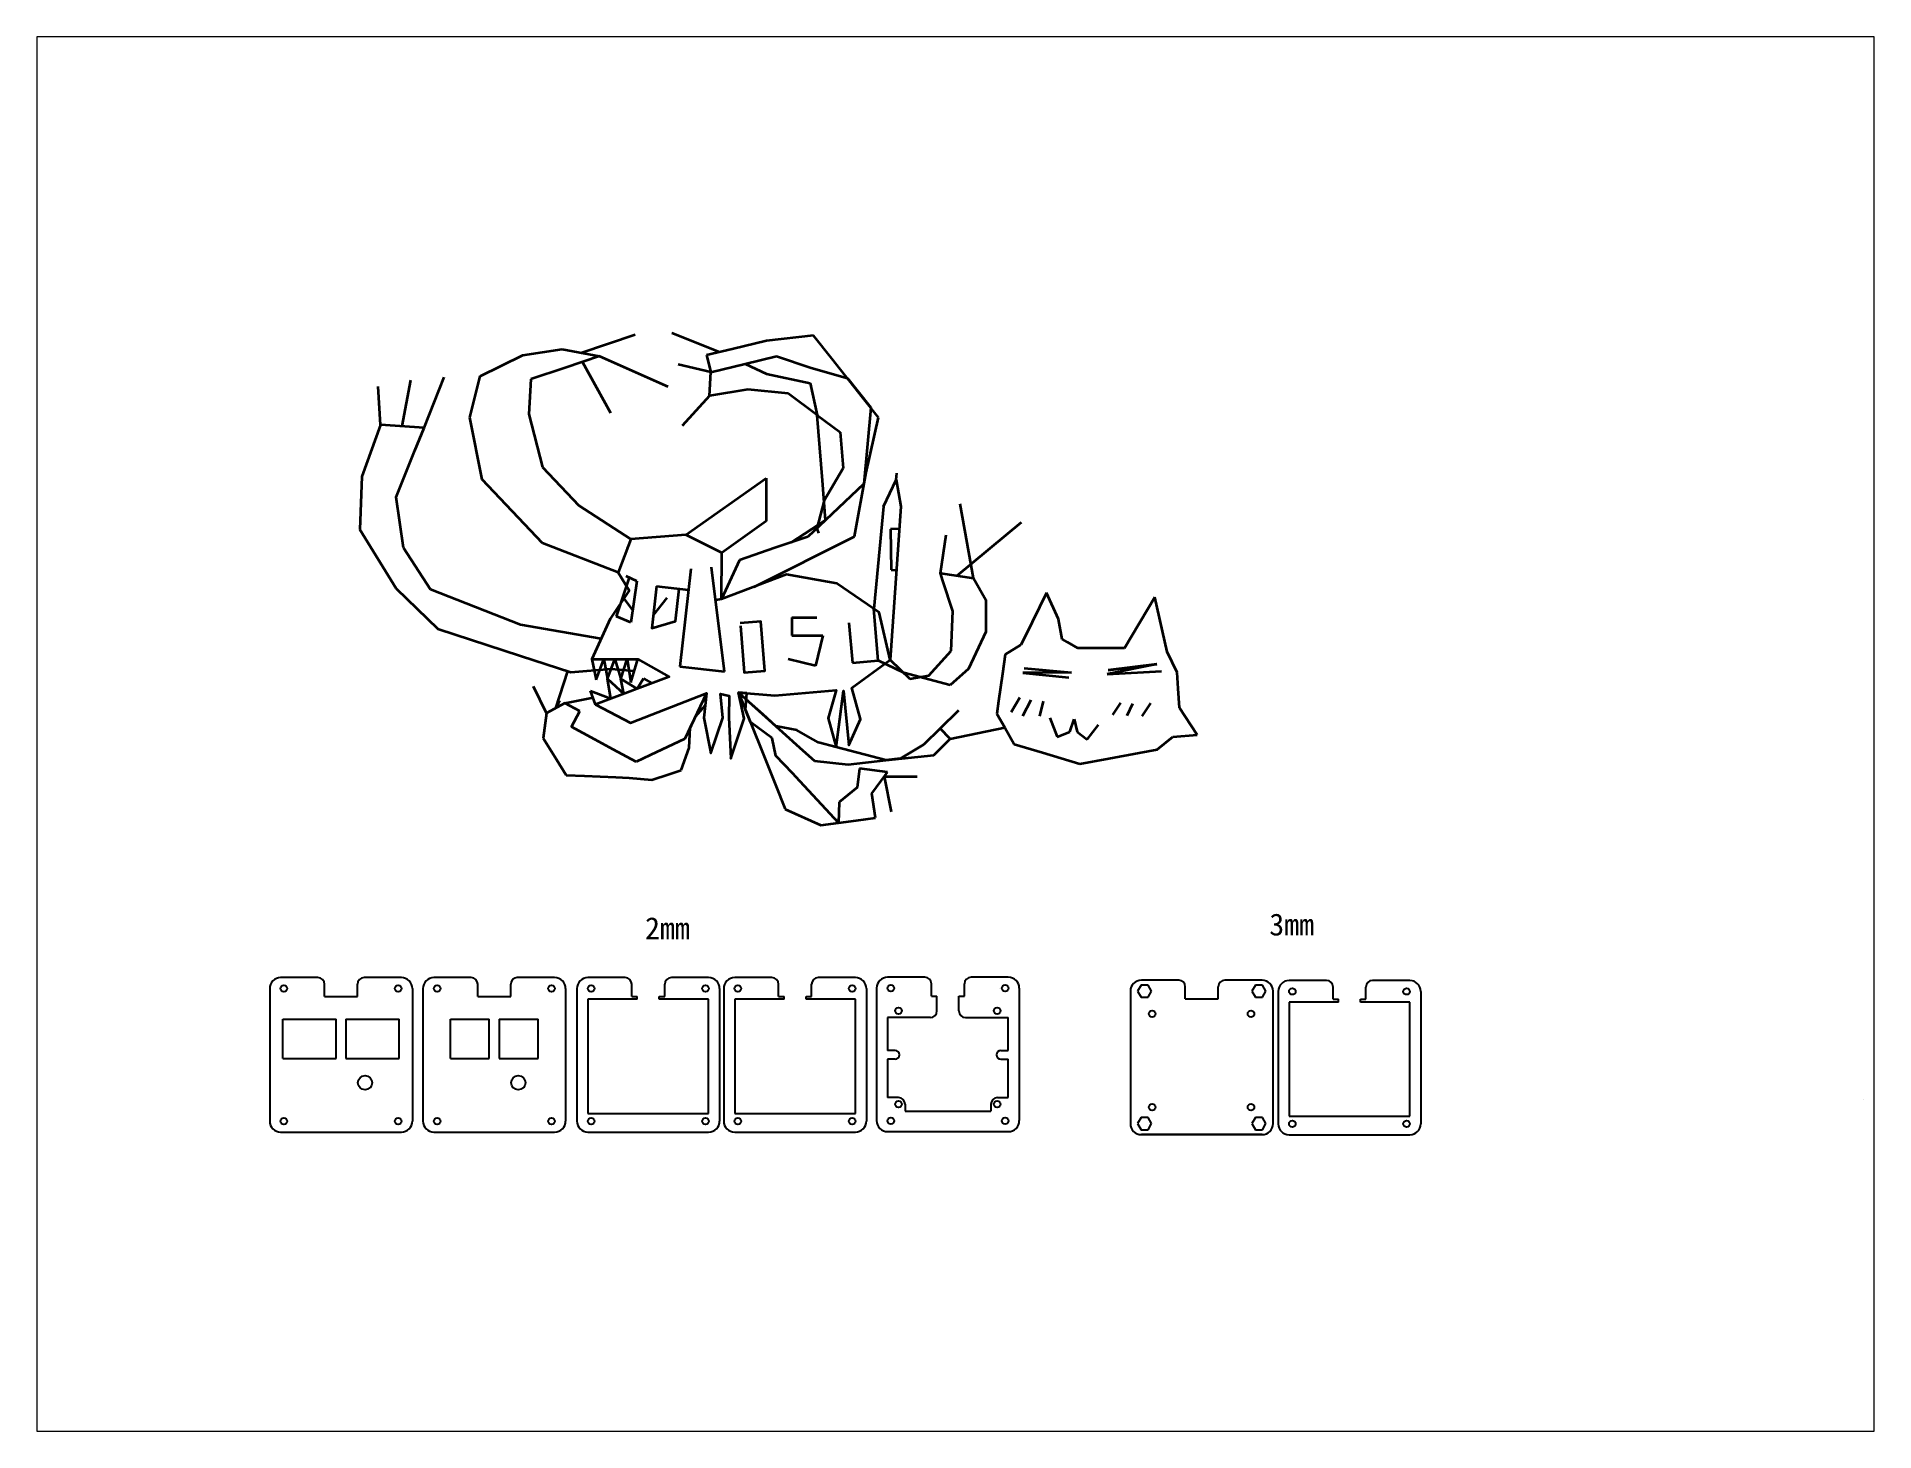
# Paper-space layout '布局1' of a CAD drawing. Header units: millimetres. Extents: x 26 to 231, y 20 to 176.
# The model-space entities are those that its viewports show. They can reach past a viewport. Long polylines and large blocks are cut down to what shows.
import ezdxf

# ---------------------------------------------------------------- set-up
doc = ezdxf.new("R2010")
doc.units = ezdxf.units.MM
doc.layers.add('轮廓线层', color=7, linetype='Continuous', lineweight=35)
doc.styles.get("Standard").update_dxf_attribs({"font": ''})
doc.styles.get('Standard').set_extended_font_data('SimSun')

msp = doc.modelspace()

# ---------------------------------------------------------------- linework, layer by layer
at = {"layer": '轮廓线层'}
for p, q in [((-427.87, 424.31), (-403.08, 432.62)), ((-403.08, 432.62), (-403.08, 432.62)), ((-364.71, 424.55), (-386.43, 433.21)), ((-343.28, 429.74), (-358.88, 425.96)), ((-321.78, 432.17), (-343.28, 429.74)), ((-313.51, 421.72), (-321.78, 432.17)), ((-473.71, 413.69), (-454.33, 423.13)), ((-454.33, 423.13), (-436.37, 425.96)), ((-436.37, 425.96), (-419.36, 422.66)), ((-419.36, 422.66), (-434.96, 417.47)), ((-427.16, 420.06), (-414.38, 396.97)), ((-419.36, 422.66), (-388.21, 408.85)), ((-368.69, 415.48), (-383.45, 418.95)), ((-358.88, 425.96), (-370.55, 423.14)), ((-370.55, 423.14), (-368.69, 415.48)), ((-368.69, 415.48), (-353.04, 419.27)), ((-368.69, 415.48), (-353.04, 419.27)), ((-353.04, 419.27), (-338.77, 422.72)), ((-353.04, 419.27), (-343.28, 414.64)), ((-338.77, 422.72), (-322.96, 417.47)), ((-299.34, 403.78), (-313.51, 421.72)), ((-509.19, 390.82), (-505.37, 411.82)), ((-499.3, 390.13), (-490.11, 413.09)), ((-478.43, 394.81), (-473.71, 413.69)), ((-450.69, 412.23), (-451.5, 396.23)), ((-434.96, 417.47), (-450.69, 412.23)), ((-369.27, 404.72), (-368.69, 415.48)), ((-343.28, 414.64), (-323.44, 410.39)), ((-323.44, 410.39), (-320.12, 395.79)), ((-322.96, 417.47), (-306.42, 412.75)), ((-306.42, 412.75), (-295.79, 399.3)), ((-519.07, 391.51), (-520.24, 408.85)), ((-369.27, 404.72), (-381.67, 391.03)), ((-351.79, 407.56), (-369.27, 404.72)), ((-369.27, 404.72), (-369.27, 404.72)), ((-333.36, 405.67), (-351.79, 407.56)), ((-320.12, 395.79), (-333.36, 405.67)), ((-292.25, 394.81), (-299.34, 403.78)), ((-472.76, 366.49), (-478.43, 394.81)), ((-451.5, 396.23), (-445.35, 372.16)), ((-317.77, 366.02), (-320.12, 395.79)), ((-320.12, 395.79), (-309.74, 388.05)), ((-295.79, 399.3), (-298.84, 364.6)), ((-297.92, 369.8), (-292.25, 394.81)), ((-519.07, 391.51), (-527.58, 367.91)), ((-499.3, 390.13), (-519.07, 391.51)), ((-503.48, 379.71), (-499.3, 390.13)), ((-499.3, 390.13), (-499.3, 390.13)), ((-309.74, 388.05), (-308.31, 371.68)), ((-511.98, 358.47), (-503.48, 379.71)), ((-445.35, 372.16), (-428.81, 354.69)), ((-308.31, 371.68), (-317.06, 357.05)), ((-303.12, 340.53), (-297.92, 369.8)), ((-284.18, 366.46), (-283.83, 369.43)), ((-527.58, 367.91), (-528.52, 343.84)), ((-445.39, 337.51), (-472.76, 366.49)), ((-380.04, 341.37), (-343.36, 367.1)), ((-343.36, 367.1), (-343.36, 347.61)), ((-316.35, 348.08), (-317.77, 366.02)), ((-298.84, 364.6), (-316.35, 348.08)), ((-289.93, 354.31), (-284.18, 366.46)), ((-284.18, 366.46), (-282.06, 354.29)), ((-508.67, 335.34), (-511.98, 358.47)), ((-428.81, 354.69), (-405.02, 339.42)), ((-317.06, 357.05), (-320.39, 344.27)), ((-289.93, 354.31), (-294.3, 307.58)), ((-282.06, 354.29), (-286.89, 284.39)), ((-249.02, 321.54), (-254.99, 355.39)), ((-528.52, 343.84), (-511.98, 316.93)), ((-343.36, 347.61), (-363.65, 333.18)), ((-331.96, 337.9), (-316.35, 348.08)), ((-316.35, 348.08), (-324.43, 340.46)), ((-320.39, 344.27), (-319.64, 342.09)), ((-282.77, 344), (-286.77, 343.93)), ((-286.77, 343.93), (-286.46, 325.34)), ((-256.52, 322.67), (-227.04, 347.07)), ((-496.39, 316.46), (-508.67, 335.34)), ((-410.87, 324.22), (-445.39, 337.51)), ((-405.02, 339.42), (-406.67, 335.12)), ((-339.5, 335.34), (-355.64, 329.86)), ((-348.94, 317.65), (-303.12, 340.53)), ((-324.43, 340.46), (-339.5, 335.34)), ((-264.01, 323.81), (-261.36, 341.38)), ((-362.42, 279.02), (-368.33, 326.56)), ((-355.64, 329.86), (-363.73, 312)), ((-411.62, 304.07), (-405.63, 321.84)), ((-402.36, 320.3), (-407.18, 322.57)), ((-402.36, 320.3), (-405.01, 301.34)), ((-377.7, 325.78), (-382.77, 281.34)), ((-286.46, 325.34), (-284.08, 325.18)), ((-262.91, 320.41), (-264.01, 323.81)), ((-264.01, 323.81), (-249.02, 321.54)), ((-258.41, 306.54), (-262.91, 320.41)), ((-249.02, 321.54), (-243.39, 311.79)), ((-511.98, 316.93), (-493.08, 298.53)), ((-455.28, 300.41), (-496.39, 316.46)), ((-404.22, 306.97), (-408.62, 312.96)), ((-388.72, 312.58), (-394.83, 304.67)), ((-393.31, 317.98), (-378.78, 316.32)), ((-363.73, 312), (-366.48, 311.65)), ((-243.39, 311.79), (-243.39, 297.16)), ((-215.62, 314.98), (-225.48, 295.07)), ((-210.28, 302.87), (-215.62, 314.98)), ((-166.32, 312.92), (-180.09, 289.74)), ((-160.78, 288.1), (-166.32, 312.92)), ((-405.01, 301.34), (-411.62, 304.07)), ((-331.79, 303.64), (-320.3, 303.64)), ((-331.79, 303.64), (-331.79, 295.54)), ((-292.44, 284.13), (-294.3, 307.58)), ((-259.16, 288.54), (-258.41, 306.54)), ((-208.61, 293.78), (-210.28, 302.87)), ((-493.08, 298.53), (-455.28, 286.25)), ((-418.62, 293.95), (-455.28, 300.41)), ((-331.79, 295.54), (-317.6, 295.54)), ((-317.6, 295.54), (-320.97, 281.7)), ((-305.77, 301.28), (-304.08, 283.05)), ((-243.39, 297.16), (-251.27, 280.29)), ((-225.48, 295.07), (-227.4, 291.21)), ((-206.17, 292.41), (-208.61, 293.78)), ((-455.28, 286.25), (-432.37, 278.82)), ((-422.81, 284.75), (-420.81, 275.33)), ((-420.81, 275.33), (-417.43, 284.75)), ((-417.43, 284.75), (-415.74, 275.81)), ((-415.74, 275.81), (-412.35, 284.75)), ((-412.35, 284.75), (-409.7, 275.81)), ((-409.7, 275.81), (-406.8, 284.75)), ((-406.8, 284.75), (-405.1, 274.12)), ((-405.1, 274.12), (-401.88, 284.75)), ((-320.97, 281.7), (-333.41, 284.74)), ((-269.29, 277.29), (-259.16, 288.54)), ((-234.52, 286.87), (-235.76, 278.04)), ((-227.4, 291.21), (-234.52, 286.87)), ((-201.45, 289.74), (-206.17, 292.41)), ((-198.98, 289.74), (-201.45, 289.74)), ((-196.52, 289.74), (-198.98, 289.74)), ((-187.07, 289.74), (-196.52, 289.74)), ((-180.09, 289.74), (-187.07, 289.74)), ((-187.07, 289.74), (-187.07, 289.74)), ((-156.14, 278.57), (-160.78, 288.1)), ((-160.78, 288.1), (-160.78, 288.1)), ((-439.31, 262.34), (-433.81, 279.28)), ((-432.37, 278.82), (-414.04, 280.28)), ((-414.04, 280.28), (-403.49, 279.44)), ((-382.77, 281.34), (-362.42, 279.02)), ((-304.08, 283.05), (-292.44, 284.13)), ((-280.67, 278.41), (-292.44, 284.13)), ((-286.89, 284.39), (-277.93, 275.79)), ((-259.53, 272.79), (-280.67, 278.41)), ((-277.93, 275.79), (-269.29, 277.29)), ((-251.27, 280.29), (-259.53, 272.79)), ((-235.76, 278.04), (-237.51, 265.51)), ((-204.37, 278.63), (-226.51, 278.43)), ((-226.51, 278.43), (-205.48, 276.41)), ((-225.8, 280.55), (-204.37, 278.63)), ((-165.36, 282.47), (-188, 277.92)), ((-188, 277.92), (-163.23, 279.24)), ((-187.59, 279.74), (-165.36, 282.47)), ((-165.36, 282.47), (-187.59, 279.74)), ((-155.64, 271.27), (-156.14, 278.57)), ((-443.51, 260.03), (-449.47, 272.23)), ((-421.14, 264.12), (-423.45, 270.3)), ((-423.45, 270.3), (-414.17, 266.73)), ((-414.17, 266.73), (-415.74, 275.81)), ((-415.74, 275.81), (-408.34, 268.91)), ((-408.34, 268.91), (-409.7, 275.81)), ((-409.7, 275.81), (-402.15, 271.23)), ((-402.15, 271.23), (-399.33, 275.87)), ((-399.33, 275.87), (-395.5, 273.72)), ((-370.62, 269.14), (-380.43, 248.41)), ((-355.99, 269.48), (-339.13, 227.41)), ((-352.24, 269.17), (-355.99, 269.48)), ((-355.99, 269.48), (-326.74, 243.16)), ((-352.86, 261.67), (-352.24, 269.17)), ((-155.05, 262.6), (-155.64, 271.27)), ((-443.51, 260.03), (-445.01, 248.78)), ((-435.11, 264.65), (-443.51, 260.03)), ((-439.31, 262.34), (-437.39, 265.88)), ((-435.11, 264.65), (-422.29, 267.21)), ((-428.25, 260.94), (-435.11, 264.65)), ((-432.1, 253.83), (-428.25, 260.94)), ((-375.53, 258.77), (-371.18, 263.56)), ((-350.58, 255.98), (-352.86, 261.67)), ((-344.82, 259.43), (-352.47, 266.32)), ((-264.15, 253.13), (-255.57, 261.52)), ((-237.51, 265.51), (-238.29, 259.87)), ((-238.29, 259.87), (-234.73, 253.63)), ((-227.77, 267.27), (-231.84, 260.56)), ((-222.89, 266.05), (-226.55, 258.73)), ((-217.19, 265.64), (-218.82, 258.73)), ((-182, 264.83), (-185.66, 259.34)), ((-176.5, 264.42), (-179.15, 258.94)), ((-168.37, 264.63), (-172.23, 258.73)), ((-149.89, 254.65), (-155.05, 262.6)), ((-421.5, 248.09), (-432.1, 253.83)), ((-378.55, 244.28), (-378.01, 253.52)), ((-378.01, 253.52), (-375.53, 258.77)), ((-340.63, 248.78), (-350.58, 255.98)), ((-339.05, 254.24), (-344.82, 259.43)), ((-329.51, 252.36), (-339.05, 254.24)), ((-324.49, 249.53), (-329.51, 252.36)), ((-264.15, 253.13), (-271.6, 245.84)), ((-259.53, 248.41), (-264.15, 253.13)), ((-259.53, 248.41), (-234.73, 253.63)), ((-234.73, 253.63), (-230.39, 246.02)), ((-214.19, 257.93), (-210.9, 249.32)), ((-210.9, 249.32), (-205.08, 251.54)), ((-205.08, 251.54), (-203.09, 257.32)), ((-203.09, 257.32), (-201.66, 251.57)), ((-201.66, 251.57), (-197.14, 248.09)), ((-197.14, 248.09), (-191.97, 254.78)), ((-149.89, 254.65), (-146.99, 250.19)), ((-445.01, 248.78), (-439, 239.03)), ((-413.1, 243.53), (-421.5, 248.09)), ((-402.62, 237.86), (-413.1, 243.53)), ((-380.43, 248.41), (-396.2, 240.91)), ((-382.16, 234.08), (-378.55, 244.28)), ((-338.94, 240.74), (-340.63, 248.78)), ((-326.74, 243.16), (-321.45, 238.4)), ((-319.55, 246.76), (-324.49, 249.53)), ((-311.49, 244.64), (-319.55, 246.76)), ((-288.82, 238.66), (-311.49, 244.64)), ((-271.6, 245.84), (-282.15, 239.38)), ((-267.09, 241.02), (-259.53, 248.41)), ((-259.53, 248.41), (-259.53, 248.41)), ((-230.39, 246.02), (-217.47, 242.14)), ((-173.51, 242.03), (-165.32, 243.55)), ((-165.32, 243.55), (-158.11, 249.32)), ((-158.11, 249.32), (-146.99, 250.19)), ((-439, 239.03), (-434.59, 231.87)), ((-396.2, 240.91), (-402.62, 237.86)), ((-331.47, 232.73), (-338.94, 240.74)), ((-321.45, 238.4), (-306.09, 236.78)), ((-306.09, 236.78), (-288.82, 238.66)), ((-300.83, 234.91), (-301.96, 226.22)), ((-288.19, 233.26), (-300.83, 234.91)), ((-288.82, 238.66), (-267.09, 241.02)), ((-282.15, 239.38), (-288.82, 238.66)), ((-217.47, 242.14), (-200.46, 237.02)), ((-200.46, 237.02), (-187.28, 239.47)), ((-187.28, 239.47), (-173.51, 242.03)), ((-434.59, 231.87), (-426.24, 231.53)), ((-426.24, 231.53), (-411.87, 230.95)), ((-411.87, 230.95), (-405.87, 230.7)), ((-405.87, 230.7), (-395.45, 229.66)), ((-395.45, 229.66), (-387.57, 232.28)), ((-387.57, 232.28), (-382.16, 234.08)), ((-339.13, 227.41), (-334.73, 216.42)), ((-328.04, 229.05), (-331.47, 232.73)), ((-318.1, 218.41), (-328.04, 229.05)), ((-301.96, 226.22), (-310.22, 219.53)), ((-295.21, 223.56), (-291.07, 229.28)), ((-291.07, 229.28), (-288.19, 233.26)), ((-289.63, 231.27), (-274.61, 231.24)), ((-289.63, 231.27), (-286.51, 215.2)), ((-288.19, 233.26), (-288.19, 233.26)), ((-310.41, 210.16), (-318.1, 218.41)), ((-310.22, 219.53), (-310.41, 210.16)), ((-293.67, 212.49), (-295.21, 223.56)), ((-334.73, 216.42), (-318.48, 209.03)), ((-318.48, 209.03), (-302.34, 211.28)), ((-302.34, 211.28), (-293.67, 212.49)), ((156.61, 84.32), (156.61, 84.32))]:
    msp.add_line(p, q, dxfattribs=at)
at = {"layer": '轮廓线层', "lineweight": -3}
for p, q in [((-569.62, 134.62), (-569.62, 74.29)), ((-547.62, 139.62), (-564.62, 139.62)), ((-544.62, 131.07), (-544.62, 136.62)), ((-529.62, 131.07), (-529.62, 136.62)), ((-504.62, 134.62), (-504.62, 74.29)), ((-499.8, 134.62), (-499.8, 74.29)), ((-477.8, 139.62), (-494.8, 139.62)), ((-474.8, 131.07), (-474.8, 136.62)), ((-459.8, 131.07), (-459.8, 136.62)), ((-434.8, 134.62), (-434.8, 74.29)), ((-429.62, 134.62), (-429.62, 74.29)), ((-407.62, 139.62), (-424.62, 139.62)), ((-404.62, 131.07), (-404.62, 136.62)), ((-389.62, 131.07), (-389.62, 136.62)), ((-372.57, 134.62), (-372.57, 134.62)), ((-369.62, 139.62), (-369.62, 139.62)), ((-364.62, 134.62), (-364.62, 74.29)), ((-362.76, 134.62), (-362.76, 74.29)), ((-340.76, 139.62), (-357.76, 139.62)), ((-337.76, 131.07), (-337.76, 136.62)), ((-322.76, 131.07), (-322.76, 136.62)), ((-305.71, 134.62), (-305.71, 134.62)), ((-302.76, 139.62), (-302.76, 139.62)), ((-297.76, 134.62), (-297.76, 74.29)), ((-293.08, 134.81), (-293.08, 74.48)), ((-271.08, 139.81), (-288.08, 139.81)), ((-268.08, 131.26), (-268.08, 136.81)), ((-253.08, 131.26), (-253.08, 136.81)), ((-237.03, 134.81), (-237.03, 134.81)), ((-233.08, 139.81), (-233.08, 139.81)), ((-228.08, 134.81), (-228.08, 74.48)), ((-172.58, 136.24), (-174.16, 133.49)), ((-169.4, 136.24), (-172.58, 136.24)), ((-155.46, 138.46), (-172.46, 138.46)), ((-167.81, 133.49), (-169.4, 136.24)), ((-152.46, 129.91), (-152.46, 135.46)), ((-137.46, 129.91), (-137.46, 135.46)), ((-120.52, 136.24), (-122.1, 133.49)), ((-117.34, 136.24), (-120.52, 136.24)), ((-115.75, 133.49), (-117.34, 136.24)), ((-88.14, 138.34), (-105.14, 138.34)), ((-85.14, 129.78), (-85.14, 135.34)), ((-70.14, 129.78), (-70.14, 135.34)), ((-50.14, 138.34), (-50.14, 138.34)), ((-544.62, 131.07), (-529.62, 131.07)), ((-474.8, 131.07), (-459.8, 131.07)), ((-402.12, 129.76), (-424.62, 129.76)), ((-424.62, 129.76), (-424.62, 77.76)), ((-404.62, 131.07), (-402.12, 131.07)), ((-402.12, 129.76), (-402.12, 131.07)), ((-392.12, 129.76), (-392.12, 131.07)), ((-392.12, 131.07), (-389.62, 131.07)), ((-369.62, 129.76), (-392.12, 129.76)), ((-369.62, 77.76), (-369.62, 129.76)), ((-335.26, 129.76), (-357.76, 129.76)), ((-357.76, 129.76), (-357.76, 77.76)), ((-337.76, 131.07), (-335.26, 131.07)), ((-335.26, 129.76), (-335.26, 131.07)), ((-325.26, 129.76), (-325.26, 131.07)), ((-325.26, 131.07), (-322.76, 131.07)), ((-302.76, 129.76), (-325.26, 129.76)), ((-302.76, 77.76), (-302.76, 129.76)), ((-268.08, 131.26), (-265.58, 131.26)), ((-265.58, 124.45), (-265.58, 131.26)), ((-255.58, 124.45), (-255.58, 131.26)), ((-255.58, 131.26), (-253.08, 131.26)), ((-177.46, 133.46), (-177.46, 73.14)), ((-174.16, 133.49), (-172.58, 130.75)), ((-172.58, 130.75), (-169.4, 130.75)), ((-169.4, 130.75), (-167.81, 133.49)), ((-152.46, 129.91), (-137.46, 129.91)), ((-122.1, 133.49), (-120.52, 130.75)), ((-120.52, 130.75), (-117.34, 130.75)), ((-117.34, 130.75), (-115.75, 133.49)), ((-112.46, 73.14), (-112.46, 133.46)), ((-110.14, 133.34), (-110.14, 73.01)), ((-82.64, 128.48), (-105.14, 128.48)), ((-105.14, 128.48), (-105.14, 76.48)), ((-85.14, 129.78), (-82.64, 129.78)), ((-82.64, 128.48), (-82.64, 129.78)), ((-72.64, 128.48), (-72.64, 129.78)), ((-72.64, 129.78), (-70.14, 129.78)), ((-50.14, 128.48), (-72.64, 128.48)), ((-53.09, 133.34), (-53.09, 133.34)), ((-50.14, 76.48), (-50.14, 128.48)), ((-45.14, 133.34), (-45.14, 73.01)), ((-563.62, 120.76), (-539.37, 120.76)), ((-563.62, 102.76), (-563.62, 120.76)), ((-539.37, 102.76), (-539.37, 120.76)), ((-534.87, 120.76), (-534.87, 102.76)), ((-534.87, 120.76), (-510.62, 120.76)), ((-510.62, 102.76), (-510.62, 120.76)), ((-487.3, 120.76), (-469.55, 120.76)), ((-487.3, 102.76), (-487.3, 120.76)), ((-469.55, 102.76), (-469.55, 120.76)), ((-465.05, 120.76), (-447.3, 120.76)), ((-465.05, 120.76), (-465.05, 102.76)), ((-447.3, 102.76), (-447.3, 120.76)), ((-288.08, 121.45), (-288.08, 106.45)), ((-268.58, 121.45), (-288.08, 121.45)), ((-252.58, 121.45), (-233.08, 121.45)), ((-233.08, 106.45), (-233.08, 121.45)), ((-563.62, 102.76), (-539.37, 102.76)), ((-534.87, 102.76), (-510.62, 102.76)), ((-487.3, 102.76), (-469.55, 102.76)), ((-465.05, 102.76), (-447.3, 102.76)), ((-284.63, 106.45), (-288.08, 106.45)), ((-284.63, 102.45), (-288.08, 102.45)), ((-288.08, 102.45), (-288.08, 84.95)), ((-236.53, 106.45), (-233.08, 106.45)), ((-236.53, 102.45), (-233.08, 102.45)), ((-233.08, 84.95), (-233.08, 102.45)), ((-283.13, 84.95), (-288.08, 84.95)), ((-238.03, 84.95), (-233.08, 84.95)), ((-424.62, 77.76), (-369.62, 77.76)), ((-357.76, 77.76), (-302.76, 77.76)), ((-280.13, 81.95), (-280.13, 78.75)), ((-280.13, 78.75), (-241.03, 78.75)), ((-241.03, 81.95), (-241.03, 78.75)), ((-172.58, 75.86), (-174.16, 73.11)), ((-169.4, 75.86), (-172.58, 75.86)), ((-167.81, 73.11), (-169.4, 75.86)), ((-120.52, 75.86), (-122.1, 73.11)), ((-117.34, 75.86), (-120.52, 75.86)), ((-115.75, 73.11), (-117.34, 75.86)), ((-105.14, 76.48), (-50.14, 76.48)), ((-564.62, 69.29), (-509.62, 69.29)), ((-494.8, 69.29), (-439.8, 69.29)), ((-424.62, 69.29), (-369.62, 69.29)), ((-357.76, 69.29), (-302.76, 69.29)), ((-288.08, 69.48), (-233.08, 69.48)), ((-174.16, 73.11), (-172.58, 70.36)), ((-172.58, 70.36), (-169.4, 70.36)), ((-117.46, 68.14), (-172.46, 68.14)), ((-172.46, 68.14), (-117.46, 68.14)), ((-169.4, 70.36), (-167.81, 73.11)), ((-122.1, 73.11), (-120.52, 70.36)), ((-120.52, 70.36), (-117.34, 70.36)), ((-117.34, 70.36), (-115.75, 73.11)), ((-105.14, 68.01), (-50.14, 68.01))]:
    msp.add_line(p, q, dxfattribs=at)
at = {"layer": '轮廓线层'}
for points in [[(-414.44, 303.14), (-422.81, 284.75), (-401.88, 284.75), (-387.65, 276.66), (-421.14, 264.12), (-405.23, 255.76), (-370.62, 269.14), (-371.74, 257.99), (-368.67, 241.82), (-363.09, 257.99), (-364.21, 268.86), (-360.21, 268.07), (-360.41, 258.08), (-359.58, 239.39), (-353.5, 257.61), (-355.99, 269.48), (-339.41, 268.1), (-311.49, 270.59), (-315.09, 257.89), (-311.49, 244.64), (-309.83, 257.34), (-308.14, 270.31), (-305.69, 245.46), (-300.44, 257.34), (-304.31, 271.69), (-286.89, 284.39), (-291.87, 305.92), (-311.22, 319.17), (-334.16, 323.31), (-363.73, 312), (-363.65, 333.18), (-380.04, 341.37), (-405.02, 339.42), (-410.87, 324.22), (-405.8, 316.03), (-414.44, 303.14)], [(-393.31, 317.98), (-395.49, 298.88), (-384.72, 302), (-383.03, 316.81)], [(-355.1, 299.93), (-353.42, 278.66), (-344.07, 279.4), (-345.85, 301.83), (-355.2, 301.08)]]:
    msp.add_lwpolyline(points, dxfattribs=at)
at = {"layer": '轮廓线层', "lineweight": -3}
for points in [[(-509.62, 139.62), (-526.62, 139.62)], [(-439.8, 139.62), (-456.8, 139.62)], [(-369.62, 139.62), (-386.62, 139.62)], [(-302.76, 139.62), (-319.76, 139.62)], [(-233.08, 139.81), (-250.08, 139.81)], [(-117.46, 138.46), (-134.46, 138.46)], [(-50.14, 138.34), (-67.14, 138.34)]]:
    msp.add_lwpolyline(points, dxfattribs=at)
for centre, radius in [((-563.15, 134.65), 1.5), ((-511.09, 134.65), 1.5), ((-493.33, 134.65), 1.5), ((-441.27, 134.65), 1.5), ((-423.15, 134.65), 1.5), ((-371.09, 134.65), 1.5), ((-356.29, 134.65), 1.5), ((-304.23, 134.65), 1.5), ((-286.61, 134.84), 1.5), ((-234.55, 134.84), 1.5), ((-103.67, 133.37), 1.5), ((-51.61, 133.37), 1.5), ((-283.13, 124.45), 1.5), ((-238.13, 124.45), 1.5), ((-167.51, 123.11), 1.5), ((-122.51, 123.11), 1.5), ((-526.17, 91.76), 3.25), ((-456.34, 91.76), 3.25), ((-563.15, 74.26), 1.5), ((-511.09, 74.26), 1.5), ((-493.33, 74.26), 1.5), ((-441.27, 74.26), 1.5), ((-423.15, 74.26), 1.5), ((-371.09, 74.26), 1.5), ((-356.29, 74.26), 1.5), ((-304.23, 74.26), 1.5), ((-286.61, 74.45), 1.5), ((-283.13, 81.95), 1.5), ((-238.13, 81.95), 1.5), ((-234.55, 74.45), 1.5), ((-167.51, 80.61), 1.5), ((-122.51, 80.61), 1.5), ((-103.67, 72.98), 1.5), ((-51.61, 72.98), 1.5)]:
    msp.add_circle(centre, radius, dxfattribs=at)
for centre, radius, start, end in [((-564.62, 134.62), 5, 90, 180), ((-547.62, 136.62), 3, 0, 90), ((-526.62, 136.62), 3, 90, 180), ((-509.62, 134.62), 5, 0, 90), ((-494.8, 134.62), 5, 90, 180), ((-477.8, 136.62), 3, 0, 90), ((-456.8, 136.62), 3, 90, 180), ((-439.8, 134.62), 5, 0, 90), ((-424.62, 134.62), 5, 90, 180), ((-407.62, 136.62), 3, 0, 90), ((-386.62, 136.62), 3, 90, 180), ((-369.62, 134.62), 5, 0, 90), ((-357.76, 134.62), 5, 90, 180), ((-340.76, 136.62), 3, 0, 90), ((-319.76, 136.62), 3, 90, 180), ((-302.76, 134.62), 5, 0, 90), ((-288.08, 134.81), 5, 90, 180), ((-271.08, 136.81), 3, 0, 90), ((-250.08, 136.81), 3, 90, 180), ((-233.08, 134.81), 5, 0, 90), ((-172.46, 133.46), 5, 90, 180), ((-155.46, 135.46), 3, 0, 90), ((-155.46, 135.46), 3, 0, 90), ((-134.46, 135.46), 3, 90, 180), ((-134.46, 135.46), 3, 90, 180), ((-117.46, 133.46), 5, 0, 90), ((-105.14, 133.34), 5, 90, 180), ((-88.14, 135.34), 3, 0, 90), ((-67.14, 135.34), 3, 90, 180), ((-50.14, 133.34), 5, 0, 90), ((-268.58, 124.45), 3, 270, 0), ((-252.58, 124.45), 3, 180, 270), ((-284.63, 104.45), 2, 270, 90), ((-236.53, 104.45), 2, 90, 270), ((-283.13, 81.95), 3, 0, 90), ((-238.03, 81.95), 3, 90, 180), ((-564.62, 74.29), 5, 180, 270), ((-509.62, 74.29), 5, 270, 0), ((-494.8, 74.29), 5, 180, 270), ((-439.8, 74.29), 5, 270, 0), ((-424.62, 74.29), 5, 180, 270), ((-369.62, 74.29), 5, 270, 0), ((-357.76, 74.29), 5, 180, 270), ((-302.76, 74.29), 5, 270, 0), ((-288.08, 74.48), 5, 180, 270), ((-233.08, 74.48), 5, 270, 0), ((-172.46, 73.14), 5, 180, 270), ((-117.46, 73.14), 5, 270, 0), ((-105.14, 73.01), 5, 180, 270), ((-50.14, 73.01), 5, 270, 0)]:
    msp.add_arc(centre, radius, start, end, dxfattribs=at)

# ---------------------------------------------------------------- texts
at = {"layer": '轮廓线层', "lineweight": -3, "char_height": 10, "attachment_point": 1}
for s, width, heights, insert in [('3mm', 25.6243, [8.16], (-114.19, 168.83)), ('2mm', 71.8177, [0], (-398.59, 167.15))]:
    msp.add_mtext_dynamic_manual_height_columns(s, width=width, gutter_width=12.5, heights=heights, dxfattribs=dict(at, insert=insert))

psp = doc.layouts.new('布局1')

# ---------------------------------------------------------------- viewports
at = {"layer": '轮廓线层', "view_target_point": (-155.2, 276.46)}
psp.add_viewport(center=(128.5, 97.5), size=(205.6, 156), view_center_point=(-101.95, -25.85), view_height=635.2329, dxfattribs=at)

doc.saveas('drawing.dxf')
